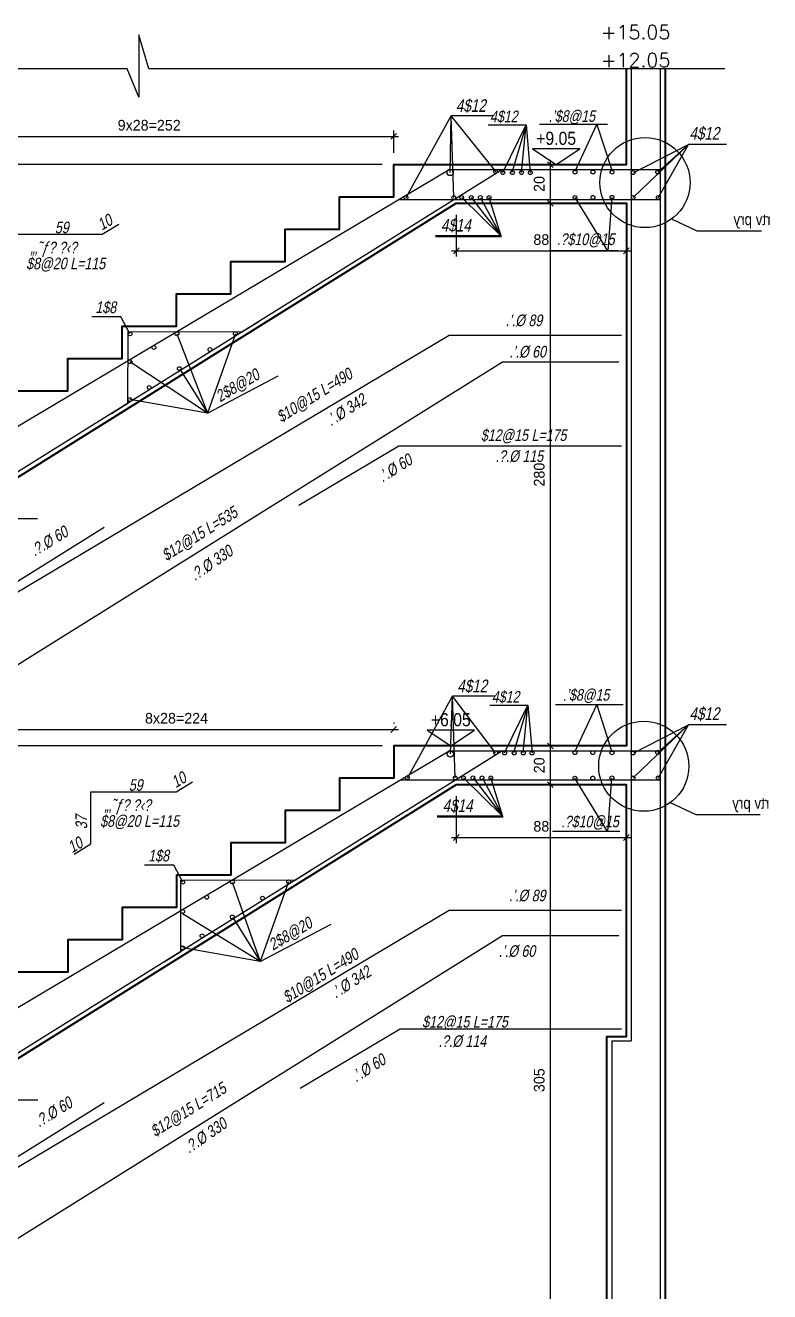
# Model space of a CAD drawing. Header units: inches. Extents: x -5298 to 11252, y 8210 to 22495.
# Drawn here: x 7708 to 8092, y 15930 to 16583 of the extents above; entities that cross this region are included whole.
import ezdxf
from ezdxf.enums import TextEntityAlignment as Align

# ---------------------------------------------------------------- set-up
doc = ezdxf.new("R2010")
doc.units = ezdxf.units.IN
doc.header["$LTSCALE"] = 11
doc.header["$MEASUREMENT"] = 0
doc.layers.get('Defpoints').update_dxf_attribs({"color": 40})
for name, color, linetype in [('BAR', 6, 'Continuous'), ('break', 1, 'Continuous'), ('C-TEXT3', 3, 'Continuous'), ('dim', 3, 'Continuous'), ('dim-50-v', 2, 'Continuous'), ('DIM_50', 3, 'Continuous'), ('iron-txt', 3, 'Continuous'), ('IRON6', 6, 'Continuous'), ('otm', 3, 'Continuous'), ('otm-text', 1, 'Continuous'), ('P-lines', 3, 'Continuous'), ('STAM', 1, 'Continuous'), ('TEXT3', 3, 'Continuous')]:
    doc.layers.add(name, color=color, linetype=linetype)
doc.layers.add('W', color=1, linetype='Continuous', lineweight=50)
doc.layers.add('W-Conc', color=3, linetype='Continuous', lineweight=40)
doc.styles.add('danmm', font='danmm.shx', dxfattribs={"width": 0.9})
doc.styles.add('HEBREW', font='hebtxt-weld.shx', dxfattribs={"width": 0.8, "oblique": 12})
doc.styles.add('HEBTXT', font='hebtxt-weld.shx')
doc.styles.add('ROMANS', font='romans')
doc.styles.add('tecno', font='techno_m')
doc.dimstyles.new('25', dxfattribs={"dimtxt": 5.5, "dimasz": 3, "dimexe": 3, "dimexo": 6, "dimgap": 3, "dimtad": 1, "dimdec": 0, "dimrnd": 0.5, "dimdsep": 46, "dimtxsty": 'HEBTXT', "dimblk1": 'OBLIQUE', "dimblk2": 'OBLIQUE', "dimsah": 1, "dimcen": 1, "dimdle": 2.5, "dimclre": 9, "dimclrt": 3, "dimadec": 0, "dimazin": 0, "dimtfac": 1, "dimtdec": 0, "dimtix": 1, "dimtmove": 2, "dimatfit": 3, "dimldrblk": 'OBLIQUE', "dimfxl": 1, "dimtolj": 1, "dimarcsym": 0})

# ---------------------------------------------------------------- blocks, each defined once
blk = doc.blocks.new('_OBLIQUE')
at = {"color": 0, "linetype": 'ByBlock'}
blk.add_line((-0.5, -0.5), (0.5, 0.5), dxfattribs=at)
blk = doc.blocks.new('*D997')
at = {"layer": 'Defpoints', "color": 0, "ltscale": 5, "transparency": 16777216}
for p in [(7974.44, 16191.5, -0.31), (7979.14, 16191.5), (7978.61, 15886.47, -0.31)]:
    blk.add_point(p, dxfattribs=at)
at = {"layer": 'dim-50-v', "color": 0, "lineweight": -2, "ltscale": 5, "transparency": 16777216}
blk.add_line((7979.14, 15883.97), (7979.14, 16194), dxfattribs=at)
at = {"layer": 'dim-50-v', "color": 9, "lineweight": -2, "ltscale": 5, "transparency": 16777216}
for p, q in [((7980.44, 16191.5), (7982.14, 16191.5)), ((7984.61, 15886.47), (7982.14, 15886.47))]:
    blk.add_line(p, q, dxfattribs=at)
at = {"layer": 'dim-50-v', "color": 0, "lineweight": -2, "ltscale": 5, "transparency": 16777216, "xscale": 3, "yscale": 3, "zscale": 3}
for p, rotation in [((7979.14, 16191.5), 90), ((7979.14, 15886.47), 270)]:
    blk.add_blockref('_OBLIQUE', p, dxfattribs=dict(at, rotation=rotation))
at = {"layer": 'dim-50-v', "color": 3, "ltscale": 5, "transparency": 16777216, "insert": (7973.39, 16038.99), "char_height": 5.5, "attachment_point": 5, "rotation": 90, "style": 'HEBTXT'}
blk.add_mtext('\\A1;305', dxfattribs=at)
blk = doc.blocks.new('*D998')
at = {"layer": 'Defpoints', "color": 0, "ltscale": 5, "transparency": 16777216}
for p in [(7979.14, 16211.5), (7982.38, 16211.5, -0.31), (7974.44, 16191.5, -0.31)]:
    blk.add_point(p, dxfattribs=at)
at = {"layer": 'dim-50-v', "color": 0, "lineweight": -2, "ltscale": 5, "transparency": 16777216}
blk.add_line((7979.14, 16189), (7979.14, 16214), dxfattribs=at)
at = {"layer": 'dim-50-v', "color": 9, "lineweight": -2, "ltscale": 5, "transparency": 16777216}
for p, q in [((7976.38, 16211.5), (7976.14, 16211.5)), ((7980.44, 16191.5), (7982.14, 16191.5))]:
    blk.add_line(p, q, dxfattribs=at)
at = {"layer": 'dim-50-v', "color": 0, "lineweight": -2, "ltscale": 5, "transparency": 16777216, "xscale": 3, "yscale": 3, "zscale": 3}
for p, rotation in [((7979.14, 16211.5), 90), ((7979.14, 16191.5), 270)]:
    blk.add_blockref('_OBLIQUE', p, dxfattribs=dict(at, rotation=rotation))
at = {"layer": 'dim-50-v', "color": 3, "ltscale": 5, "transparency": 16777216, "insert": (7973.39, 16201.5), "char_height": 5.5, "attachment_point": 5, "rotation": 90, "style": 'HEBTXT'}
blk.add_mtext('\\A1;20', dxfattribs=at)
blk = doc.blocks.new('*D999')
at = {"layer": 'Defpoints', "color": 0, "ltscale": 5, "transparency": 16777216}
for p in [(7974.44, 16491.5, -0.31), (7979.14, 16491.5), (7982.38, 16211.5, -0.31)]:
    blk.add_point(p, dxfattribs=at)
at = {"layer": 'dim-50-v', "color": 0, "lineweight": -2, "ltscale": 5, "transparency": 16777216}
blk.add_line((7979.14, 16209), (7979.14, 16494), dxfattribs=at)
at = {"layer": 'dim-50-v', "color": 9, "lineweight": -2, "ltscale": 5, "transparency": 16777216}
for p, q in [((7980.44, 16491.5), (7982.14, 16491.5)), ((7976.38, 16211.5), (7976.14, 16211.5))]:
    blk.add_line(p, q, dxfattribs=at)
at = {"layer": 'dim-50-v', "color": 0, "lineweight": -2, "ltscale": 5, "transparency": 16777216, "xscale": 3, "yscale": 3, "zscale": 3}
for p, rotation in [((7979.14, 16491.5), 90), ((7979.14, 16211.5), 270)]:
    blk.add_blockref('_OBLIQUE', p, dxfattribs=dict(at, rotation=rotation))
at = {"layer": 'dim-50-v', "color": 3, "ltscale": 5, "transparency": 16777216, "insert": (7973.39, 16351.5), "char_height": 5.5, "attachment_point": 5, "rotation": 90, "style": 'HEBTXT'}
blk.add_mtext('\\A1;280', dxfattribs=at)
blk = doc.blocks.new('*D1000')
at = {"layer": 'Defpoints', "color": 0, "ltscale": 5, "transparency": 16777216}
for p in [(7978.85, 16511.5, -0.31), (7979.14, 16511.5), (7974.44, 16491.5, -0.31)]:
    blk.add_point(p, dxfattribs=at)
at = {"layer": 'dim-50-v', "color": 0, "lineweight": -2, "ltscale": 5, "transparency": 16777216}
blk.add_line((7979.14, 16489), (7979.14, 16514), dxfattribs=at)
at = {"layer": 'dim-50-v', "color": 9, "lineweight": -2, "ltscale": 5, "transparency": 16777216}
for p, q in [((7984.85, 16511.5), (7982.14, 16511.5)), ((7980.44, 16491.5), (7982.14, 16491.5))]:
    blk.add_line(p, q, dxfattribs=at)
at = {"layer": 'dim-50-v', "color": 0, "lineweight": -2, "ltscale": 5, "transparency": 16777216, "xscale": 3, "yscale": 3, "zscale": 3}
for p, rotation in [((7979.14, 16511.5), 90), ((7979.14, 16491.5), 270)]:
    blk.add_blockref('_OBLIQUE', p, dxfattribs=dict(at, rotation=rotation))
at = {"layer": 'dim-50-v', "color": 3, "ltscale": 5, "transparency": 16777216, "insert": (7973.39, 16501.5), "char_height": 5.5, "attachment_point": 5, "rotation": 90, "style": 'HEBTXT'}
blk.add_mtext('\\A1;20', dxfattribs=at)
blk = doc.blocks.new('MF1')
blk.add_lwpolyline([(30, 20), (0, 0), (-30, 20)], close=True)
at = {"style": 'ROMANS'}
blk.add_attdef('0', text='', height=6, dxfattribs=at).set_placement((0, 25), align=Align.CENTER)
blk = doc.blocks.new('*D964')
at = {"layer": 'Defpoints', "color": 0, "ltscale": 5, "transparency": 16777216}
for p in [(7898.3, 16220), (7898.3, 16217.6, -0.31), (7674.3, 16084.24, -0.31)]:
    blk.add_point(p, dxfattribs=at)
at = {"layer": 'dim-50-v', "color": 0, "lineweight": -2, "ltscale": 5, "transparency": 16777216}
blk.add_line((7671.8, 16220), (7900.8, 16220), dxfattribs=at)
at = {"layer": 'dim-50-v', "color": 9, "lineweight": -2, "ltscale": 5, "transparency": 16777216}
for p, q in [((7674.3, 16090.24), (7674.3, 16223)), ((7898.3, 16223.6), (7898.3, 16223))]:
    blk.add_line(p, q, dxfattribs=at)
at = {"layer": 'dim-50-v', "color": 0, "lineweight": -2, "ltscale": 5, "transparency": 16777216, "xscale": 3, "yscale": 3, "zscale": 3, "rotation": 180}
blk.add_blockref('_OBLIQUE', (7674.3, 16220), dxfattribs=at)
at = {"layer": 'dim-50-v', "color": 0, "lineweight": -2, "ltscale": 5, "transparency": 16777216, "xscale": 3, "yscale": 3, "zscale": 3}
blk.add_blockref('_OBLIQUE', (7898.3, 16220), dxfattribs=at)
at = {"layer": 'dim-50-v', "color": 3, "ltscale": 5, "transparency": 16777216, "insert": (7786.3, 16225.75), "char_height": 5.5, "attachment_point": 5, "style": 'HEBTXT'}
blk.add_mtext('\\A1;8x28=224', dxfattribs=at)
blk = doc.blocks.new('*D1013')
at = {"layer": 'Defpoints', "color": 0, "ltscale": 5, "transparency": 16777216}
for p in [(7898.3, 16526.03), (7898.3, 16511.5, -0.31), (7646.14, 16351.53, -0.31)]:
    blk.add_point(p, dxfattribs=at)
at = {"layer": 'dim-50-v', "color": 9, "lineweight": -2, "ltscale": 5, "transparency": 16777216}
for p, q in [((7646.14, 16357.53), (7646.14, 16529.03)), ((7898.3, 16517.5), (7898.3, 16529.03))]:
    blk.add_line(p, q, dxfattribs=at)
at = {"layer": 'dim-50-v', "color": 0, "lineweight": -2, "ltscale": 5, "transparency": 16777216}
blk.add_line((7643.64, 16526.03), (7900.8, 16526.03), dxfattribs=at)
at = {"layer": 'dim-50-v', "color": 0, "lineweight": -2, "ltscale": 5, "transparency": 16777216, "xscale": 3, "yscale": 3, "zscale": 3, "rotation": 180}
blk.add_blockref('_OBLIQUE', (7646.14, 16526.03), dxfattribs=at)
at = {"layer": 'dim-50-v', "color": 0, "lineweight": -2, "ltscale": 5, "transparency": 16777216, "xscale": 3, "yscale": 3, "zscale": 3}
blk.add_blockref('_OBLIQUE', (7898.3, 16526.03), dxfattribs=at)
at = {"layer": 'dim-50-v', "color": 3, "ltscale": 5, "transparency": 16777216, "insert": (7772.22, 16531.78), "char_height": 5.5, "attachment_point": 5, "style": 'HEBTXT'}
blk.add_mtext('\\A1;9x28=252', dxfattribs=at)
blk = doc.blocks.new('*D1016')
at = {"layer": 'Defpoints', "color": 0, "ltscale": 5, "transparency": 16777216}
for p in [(7898.3, 16211.5, -0.31), (7646.43, 16061.47), (7674.3, 16061.47, -0.31)]:
    blk.add_point(p, dxfattribs=at)
at = {"layer": 'dim-50-v', "color": 0, "lineweight": -2, "ltscale": 5, "transparency": 16777216}
blk.add_line((7646.43, 16214), (7646.43, 16058.97), dxfattribs=at)
at = {"layer": 'dim-50-v', "color": 9, "lineweight": -2, "ltscale": 5, "transparency": 16777216}
for p, q in [((7892.3, 16211.5), (7643.43, 16211.5)), ((7668.3, 16061.47), (7643.43, 16061.47))]:
    blk.add_line(p, q, dxfattribs=at)
at = {"layer": 'dim-50-v', "color": 0, "lineweight": -2, "ltscale": 5, "transparency": 16777216, "xscale": 3, "yscale": 3, "zscale": 3}
for p, rotation in [((7646.43, 16211.5), 90), ((7646.43, 16061.47), 270)]:
    blk.add_blockref('_OBLIQUE', p, dxfattribs=dict(at, rotation=rotation))
at = {"layer": 'dim-50-v', "color": 3, "ltscale": 5, "transparency": 16777216, "insert": (7640.68, 16136.49), "char_height": 5.5, "width": 43.0257, "attachment_point": 5, "rotation": 90, "style": 'HEBTXT'}
blk.add_mtext('\\A1;9x17=153', dxfattribs=at)
blk = doc.blocks.new('*D970')
at = {"layer": 'Defpoints', "color": 0, "ltscale": 5, "transparency": 16777216}
for p in [(7898.3, 16511.5, -0.31), (7635.67, 16361.47), (7646.14, 16361.47, -0.31)]:
    blk.add_point(p, dxfattribs=at)
at = {"layer": 'dim-50-v', "color": 0, "lineweight": -2, "ltscale": 5, "transparency": 16777216}
blk.add_line((7635.67, 16514), (7635.67, 16358.97), dxfattribs=at)
at = {"layer": 'dim-50-v', "color": 9, "lineweight": -2, "ltscale": 5, "transparency": 16777216}
for p, q in [((7892.3, 16511.5), (7632.67, 16511.5)), ((7640.14, 16361.47), (7632.67, 16361.47))]:
    blk.add_line(p, q, dxfattribs=at)
at = {"layer": 'dim-50-v', "color": 0, "lineweight": -2, "ltscale": 5, "transparency": 16777216, "xscale": 3, "yscale": 3, "zscale": 3}
for p, rotation in [((7635.67, 16511.5), 90), ((7635.67, 16361.47), 270)]:
    blk.add_blockref('_OBLIQUE', p, dxfattribs=dict(at, rotation=rotation))
at = {"layer": 'dim-50-v', "color": 3, "ltscale": 5, "transparency": 16777216, "insert": (7629.92, 16436.49), "char_height": 5.5, "attachment_point": 5, "rotation": 90, "style": 'HEBTXT'}
blk.add_mtext('\\A1;9x17=153', dxfattribs=at)
blk = doc.blocks.new('*D981')
at = {"layer": 'Defpoints', "color": 0, "ltscale": 5, "transparency": 16777216}
for p in [(7930.58, 16491.5, 0.01), (8018.3, 16491.5, 0.01), (8018.3, 16467)]:
    blk.add_point(p, dxfattribs=at)
at = {"layer": 'dim-50-v', "color": 9, "lineweight": -2, "ltscale": 5, "transparency": 16777216}
for p, q in [((7930.58, 16485.5), (7930.58, 16464)), ((8018.3, 16485.5), (8018.3, 16464))]:
    blk.add_line(p, q, dxfattribs=at)
at = {"layer": 'dim-50-v', "color": 0, "lineweight": -2, "ltscale": 5, "transparency": 16777216}
blk.add_line((7928.08, 16467), (8020.8, 16467), dxfattribs=at)
at = {"layer": 'dim-50-v', "color": 0, "lineweight": -2, "ltscale": 5, "transparency": 16777216, "xscale": 3, "yscale": 3, "zscale": 3, "rotation": 180}
blk.add_blockref('_OBLIQUE', (7930.58, 16467), dxfattribs=at)
at = {"layer": 'dim-50-v', "color": 0, "lineweight": -2, "ltscale": 5, "transparency": 16777216, "xscale": 3, "yscale": 3, "zscale": 3}
blk.add_blockref('_OBLIQUE', (8018.3, 16467), dxfattribs=at)
at = {"layer": 'dim-50-v', "color": 3, "ltscale": 5, "transparency": 16777216, "insert": (7974.44, 16472.75), "char_height": 5.5, "attachment_point": 5, "style": 'HEBTXT'}
blk.add_mtext('\\A1;88', dxfattribs=at)
blk = doc.blocks.new('*D983')
at = {"layer": 'Defpoints', "color": 0, "ltscale": 5, "transparency": 16777216}
for p in [(7930.58, 16191.5, 0.01), (8018.3, 16191.5, 0.01), (8018.3, 16164.23)]:
    blk.add_point(p, dxfattribs=at)
at = {"layer": 'dim-50-v', "color": 9, "lineweight": -2, "ltscale": 5, "transparency": 16777216}
for p, q in [((7930.58, 16185.5), (7930.58, 16161.23)), ((8018.3, 16185.5), (8018.3, 16161.23))]:
    blk.add_line(p, q, dxfattribs=at)
at = {"layer": 'dim-50-v', "color": 0, "lineweight": -2, "ltscale": 5, "transparency": 16777216}
blk.add_line((7928.08, 16164.23), (8020.8, 16164.23), dxfattribs=at)
at = {"layer": 'dim-50-v', "color": 0, "lineweight": -2, "ltscale": 5, "transparency": 16777216, "xscale": 3, "yscale": 3, "zscale": 3, "rotation": 180}
blk.add_blockref('_OBLIQUE', (7930.58, 16164.23), dxfattribs=at)
at = {"layer": 'dim-50-v', "color": 0, "lineweight": -2, "ltscale": 5, "transparency": 16777216, "xscale": 3, "yscale": 3, "zscale": 3}
blk.add_blockref('_OBLIQUE', (8018.3, 16164.23), dxfattribs=at)
at = {"layer": 'dim-50-v', "color": 3, "ltscale": 5, "transparency": 16777216, "insert": (7974.44, 16169.98), "char_height": 5.5, "attachment_point": 5, "style": 'HEBTXT'}
blk.add_mtext('\\A1;88', dxfattribs=at)

msp = doc.modelspace()

# ---------------------------------------------------------------- linework, layer by layer
at = {"color": 2, "elevation": 0}
for points in [[(8041.62, 16483.45), (8054.7, 16477.25), (8087.94, 16477.25)], [(8040.98, 16182.25), (8054.05, 16176.05), (8087.3, 16176.05)]]:
    msp.add_lwpolyline(points, dxfattribs=at)
at = {"color": 2}
for centre in [(8027.92, 16502.23, 0.01), (8027.28, 16201.03, 0.01)]:
    msp.add_circle(centre, 23.25, dxfattribs=at)
at = {"layer": 'BAR', "linetype": 'Continuous'}
for p, q in [((8020.8, 16560.98, -0.3), (8020.8, 16059.28, -0.3)), ((8035.82, 16560.98, -0.18), (8035.82, 15090.97, -0.18)), ((8010.78, 16059.27, -0.16), (8010.78, 15868.97, -0.16))]:
    msp.add_line(p, q, dxfattribs=at)
for points, elevation in [([(7633.03, 16334), (7926.98, 16509.01)], -0.21), ([(7954.34, 16509.01), (7674.03, 16333.97)], -0.13), ([(7926.98, 16509.01), (8035.82, 16509.01)], -0.19), ([(7900.94, 16493.5), (8035.82, 16493.5)], -0.14), ([(7695.41, 16443.39), (7703.97, 16448.61), (7703.97, 16475.53), (7748.04, 16475.53), (7756.49, 16480.69)], -0.31), ([(7752.69, 16383.08), (7761.19, 16388.39), (7761.3, 16425.18), (7820.35, 16425.34), (7828.68, 16430.54)], -0.45), ([(7632.89, 16033.97), (7926.89, 16209)], 0.08), ([(7954.35, 16209), (7674.04, 16033.97)], -0.1), ([(7926.89, 16209), (8035.82, 16209)], -0.3), ([(7901.69, 16194), (8035.82, 16194)], -0.3), ([(7733.53, 16155.67), (7742.09, 16160.89), (7742.09, 16187.81), (7786.16, 16187.81), (7794.61, 16192.97)], -0.31), ([(7779.96, 16100.11), (7788.46, 16105.41), (7788.57, 16142.2), (7847.64, 16142.37), (7855.94, 16147.55)], -0.41), ([(8010.78, 16059.27), (8020.8, 16059.28)], 0.89)]:
    msp.add_lwpolyline(points, dxfattribs=dict(at, elevation=elevation))
at = {"layer": 'BAR'}
for points, elevation in [([(8015.82, 16423.28), (7926.98, 16423.28), (7633.03, 16248.27), (7573.03, 16248.29)], -0.24), ([(7530.8, 16234.67), (7674.03, 16234.58), (7954.34, 16409.62), (8014.34, 16409.62)], 0.01), ([(8015.82, 16366.25), (7900.94, 16366.25), (7849.39, 16335.56)], -0.24), ([(7530.81, 16292.56), (7698.13, 16292.52), (7749.02, 16324.3)], -0.3), ([(8015.82, 16126.56), (7926.89, 16126.56), (7632.89, 15951.53), (7572.89, 15951.53)], -0.24), ([(7350.77, 15938.55), (7674.04, 15938.55), (7954.35, 16113.58), (8014.35, 16113.58)], 0.01), ([(8015.82, 16065.41), (7901.67, 16065.41), (7850.12, 16034.72)], -0.24), ([(7350.77, 15995.73), (7698.06, 15995.73), (7748.96, 16027.51)], 0.01)]:
    msp.add_lwpolyline(points, dxfattribs=dict(at, elevation=elevation))
at = {"layer": 'break', "elevation": -0.3}
msp.add_lwpolyline([(8069.01, 16560.98), (7772.08, 16560.98), (7766.9, 16578.4), (7766.9, 16546.3), (7760.78, 16560.98), (7495.02, 16560.98)], dxfattribs=at)
at = {"layer": 'dim', "ltscale": 5, "elevation": -0.19}
msp.add_lwpolyline([(7898.17, 16509.01), (7898.3, 16509.01)], dxfattribs=at)
at = {"layer": 'IRON6'}
for centre, radius in [((7927.44, 16507.4, -0.19), 1.62), ((7950.82, 16507.95, -0.13), 1), ((7954.62, 16507.36, -0.13), 1), ((7959.53, 16507.36, -0.13), 1), ((7964.23, 16507.36, -0.13), 1), ((7968.75, 16507.36, -0.13), 1), ((7991.84, 16507.66, -0.03), 1), ((8001.04, 16507.68, -0.03), 1), ((8010.92, 16507.61, -0.03), 1), ((8021.77, 16507.36, 0.17), 1), ((8034.49, 16507.64, -0.14), 1), ((7904.68, 16494.49, -0.14), 1), ((7929.32, 16494.49, -0.14), 1), ((7933.39, 16494.5, -0.14), 1), ((7938.31, 16494.5, -0.14), 1), ((7943, 16494.5, -0.14), 1), ((7947.52, 16494.51, -0.14), 1), ((7991.84, 16494.5, -0.14), 1), ((8001.04, 16494.56, -0.14), 1), ((8010.92, 16494.62, -0.14), 1), ((8021.79, 16494.5, -0.14), 1), ((8034.76, 16494.5, -0.14), 1), ((7762.3, 16424.15, -0.44), 1), ((7786.5, 16424.2, -0.21), 1), ((7816.68, 16424.23, -0.31), 1), ((7774.64, 16417.11, -0.45), 1), ((7803.54, 16416.02, -0.13), 1), ((7762.25, 16409.74, -0.45), 1), ((7787.81, 16406.2, -0.13), 1), ((7772.22, 16396.47, -0.13), 1), ((7762.22, 16390.22, -0.13), 1), ((7927.54, 16207.38, -0.59), 1.62), ((7950.87, 16207.99, -0.31), 1), ((7955.52, 16207.86, -0.3), 1), ((7960.44, 16207.85, -0.3), 1), ((7965.14, 16207.85, -0.3), 1), ((7969.65, 16207.86, -0.3), 1), ((7991.78, 16208.02, -0.19), 1), ((8000.98, 16208.04, -0.19), 1), ((8010.85, 16207.98, -0.19), 1), ((8021.77, 16207.86, 0.01), 1), ((8034.49, 16208.14, -0.3), 1), ((7905.39, 16195, -0.3), 1), ((7930.03, 16194.99, -0.3), 1), ((7934.3, 16195, -0.3), 1), ((7939.22, 16195, -0.3), 1), ((7943.91, 16195, -0.3), 1), ((7948.43, 16195.01, -0.3), 1), ((7991.78, 16194.86, -0.3), 1), ((8000.98, 16194.92, -0.3), 1), ((8010.85, 16194.98, -0.3), 1), ((8021.79, 16195, -0.3), 1), ((8034.76, 16195, -0.3), 1), ((7789.57, 16141.17, -0.41), 1), ((7815.14, 16141.28, -0.31), 1), ((7844.1, 16141.34, -0.1), 1), ((7801.92, 16133.41, -0.41), 1), ((7830.64, 16132.94, -0.1), 1), ((7789.52, 16126.03, -0.41), 1), ((7815.08, 16123.22, -0.1), 1), ((7799.49, 16113.49, -0.1), 1), ((7789.49, 16107.24, -0.1), 1)]:
    msp.add_circle(centre, radius, dxfattribs=at)
at = {"layer": 'STAM'}
for p, q in [((7904.68, 16494.49, -0.14), (7927.95, 16536.68, -0.14)), ((7927.44, 16507.4, -0.19), (7927.95, 16536.68, -0.14)), ((7951.08, 16507.83, -0.14), (7927.95, 16536.68, -0.14)), ((7949.65, 16536.68, -0.14), (7927.95, 16536.68, -0.14)), ((7929.32, 16494.49, -0.14), (7927.95, 16536.68, -0.14)), ((8008.59, 16532.26, -0.22), (7973.57, 16532.26, -0.22)), ((8021.79, 16494.5, -0.14), (8050.34, 16521.8, -0.14)), ((8022.2, 16507.35, 0.17), (8050.34, 16521.8, -0.14)), ((8034.49, 16507.64, -0.14), (8050.34, 16521.8, -0.14)), ((8034.66, 16494.34, -0.14), (8050.34, 16521.8, -0.14)), ((8069.93, 16521.8, -0.14), (8050.34, 16521.8, -0.14)), ((8013.98, 16467, -0.31), (7979.12, 16467, -0.31)), ((7816.68, 16424.23, -0.31), (7802.22, 16383.21, -0.13)), ((7802.22, 16383.21, -0.13), (7762.25, 16409.74, -0.45)), ((7788.01, 16405.88, -0.13), (7802.22, 16383.21, -0.13)), ((7714.63, 16328.76, -0.3), (7688.84, 16328.76, -0.3)), ((7905.38, 16194.93, -0.3), (7928.66, 16237.11, -0.3)), ((7927.54, 16207.38, -0.59), (7928.66, 16237.11, -0.3)), ((7950.87, 16207.99, -0.31), (7928.66, 16237.18, -0.3)), ((7950.36, 16237.18, -0.3), (7928.66, 16237.18, -0.3)), ((7930.03, 16194.99, -0.3), (7928.66, 16237.18, -0.3)), ((8016.73, 16232.62, -0.3), (7981.71, 16232.62, -0.3)), ((8021.79, 16195, -0.3), (8050.34, 16222.3, -0.31)), ((8022.2, 16207.85, 0.01), (8050.34, 16222.3, -0.31)), ((8034.49, 16208.14, -0.3), (8050.34, 16222.3, -0.31)), ((8034.66, 16194.84, -0.31), (8050.34, 16222.3, -0.31)), ((8069.93, 16222.3, -0.31), (8050.34, 16222.3, -0.31)), ((8015.01, 16167.36, -0.39), (7980.15, 16167.36, -0.39)), ((7844.1, 16141.34, -0.1), (7829.48, 16100.23, -0.1)), ((7829.48, 16100.23, -0.1), (7789.37, 16124.78, -0.1)), ((7815.28, 16122.9, -0.1), (7829.48, 16100.23, -0.1)), ((7714.71, 16028.76, -0.3), (7688.92, 16028.76, -0.3))]:
    msp.add_line(p, q, dxfattribs=at)
at = {"layer": 'STAM', "ltscale": 50}
for p, q in [((7991.84, 16508.15, -0.14), (8003.16, 16532.26, -0.14)), ((8003.16, 16532.26, -0.14), (8010.92, 16508.1, -0.14)), ((8008.71, 16467, -0.23), (7991.84, 16494.45, -0.14)), ((8010.76, 16494.49, -0.14), (8008.71, 16467, -0.23)), ((7991.78, 16208.51, -0.3), (8003.1, 16232.62, -0.3)), ((8003.1, 16232.62, -0.3), (8010.85, 16208.46, -0.3)), ((8008.65, 16167.36, -0.39), (7991.78, 16194.81, -0.3)), ((8010.7, 16194.85, -0.3), (8008.65, 16167.36, -0.39))]:
    msp.add_line(p, q, dxfattribs=at)
at = {"layer": 'STAM', "linetype": 'Continuous'}
for points, elevation in [([(7946.98, 16532.01), (7966.64, 16532.01)], -58220.47), ([(7954.62, 16507.36), (7966.64, 16532.01), (7968.75, 16507.36)], -0.16), ([(7964.23, 16507.36), (7966.64, 16532.01), (7959.2, 16507.36)], -0.16), ([(7933.39, 16494.5), (7953.77, 16474.49), (7947.52, 16494.51)], -0.16), ([(7933.39, 16494.5), (7953.77, 16474.49), (7947.52, 16494.51)], -0.16), ([(7938.31, 16494.5), (7953.77, 16474.49), (7947.52, 16494.51)], -0.16), ([(7943.13, 16494.42), (7953.77, 16474.49), (7947.52, 16494.51)], -0.16), ([(7762.3, 16424.15), (7757.61, 16432.98), (7742.57, 16432.98)], -0.44), ([(7786.5, 16424.2), (7802.22, 16383.21), (7838.78, 16402.51)], -0.13), ([(7802.22, 16383.21), (7762.22, 16390.22)], -0.13), ([(7947.89, 16232.51), (7967.55, 16232.51)], -58220.64), ([(7955.52, 16207.86), (7967.55, 16232.51), (7969.65, 16207.86)], -0.32), ([(7965.14, 16207.85), (7967.55, 16232.51), (7960.11, 16207.85)], -0.32), ([(7934.3, 16195), (7954.67, 16174.99), (7948.43, 16195.01)], -0.32), ([(7934.3, 16195), (7954.67, 16174.99), (7948.43, 16195.01)], -0.32), ([(7939.22, 16195), (7954.67, 16174.99), (7948.43, 16195.01)], -0.32), ([(7944.04, 16194.92), (7954.67, 16174.99), (7948.43, 16195.01)], -0.32), ([(7789.57, 16141.17), (7784.88, 16150), (7769.83, 16150)], -0.41), ([(7815.08, 16141.2), (7829.48, 16100.23), (7866.04, 16119.53)], -0.1), ([(7829.48, 16100.23), (7789.49, 16107.24)], -0.1)]:
    msp.add_lwpolyline(points, dxfattribs=dict(at, elevation=elevation))
at = {"layer": 'W', "ltscale": 5}
for points, elevation in [([(7953.77, 16474.49), (7919.87, 16474.49)], -0.16), ([(7954.67, 16174.99), (7920.78, 16174.99)], -0.32)]:
    msp.add_lwpolyline(points, dxfattribs=dict(at, elevation=elevation))
at = {"layer": 'W-Conc', "ltscale": 5, "elevation": -0.3}
for points in [[(7528.3, 16560.98), (7528.3, 16351.56), (7646.14, 16351.53), (7646.14, 16361.47), (7674.3, 16361.47), (7674.3, 16378.14), (7702.3, 16378.14), (7702.3, 16394.81), (7730.3, 16394.81), (7730.3, 16411.48), (7758.3, 16411.48), (7758.3, 16428.15), (7786.3, 16428.15), (7786.3, 16444.82), (7814.3, 16444.82), (7814.3, 16461.49), (7842.3, 16461.49), (7842.3, 16478.16), (7870.3, 16478.16), (7870.3, 16494.83), (7898.3, 16494.83), (7898.3, 16511.5), (8018.3, 16511.5), (8018.3, 16560.98)], [(8038.31, 16560.98), (8038.32, 15090.97)], [(7528.3, 16051.47), (7528.47, 16331.56), (7674.3, 16331.47), (7930.58, 16491.5), (8018.3, 16491.5), (8018.3, 16211.5), (7898.3, 16211.5), (7898.3, 16194.83), (7870.3, 16194.83), (7870.3, 16178.16), (7842.3, 16178.16), (7842.3, 16161.49), (7814.3, 16161.49), (7814.3, 16144.82), (7786.3, 16144.82), (7786.3, 16128.15), (7758.3, 16128.15), (7758.3, 16111.48), (7730.3, 16111.48), (7730.3, 16094.81), (7702.3, 16094.81), (7702.3, 16078.14), (7674.3, 16078.14), (7674.3, 16061.47)], [(8008.29, 15886.47), (8008.29, 16061.47), (8018.3, 16061.47), (8018.3, 16191.5), (7930.58, 16191.5), (7674.3, 16031.47), (7348.27, 16031.26), (7348.27, 15816.47)]]:
    msp.add_lwpolyline(points, dxfattribs=at)

# ---------------------------------------------------------------- block references
at = {"layer": 'P-lines', "color": 3}
ref = msp.add_blockref('MF1', (7982.09, 16511.5, -0.3), dxfattribs=dict(at, xscale=-0.4065600000089035, yscale=0.4065600000089035, zscale=0.4065600000089035))
ref.add_attrib('-3.25', '+9.05', dxfattribs={"layer": 'otm-text', "height": 6.75, "style": 'danmm', "width": 0.9}).set_placement((7982.09, 16521.67, -0.3), align=Align.CENTER)
ref = msp.add_blockref('MF1', (7927.76, 16211.5, -0.3), dxfattribs=dict(at, xscale=-0.4065600000089035, yscale=0.4065600000089035, zscale=0.4065600000089035))
ref.add_attrib('-3.25', '+6.05', dxfattribs={"layer": 'otm-text', "height": 6.75, "style": 'danmm', "width": 0.9}).set_placement((7927.76, 16221.67, -0.3), align=Align.CENTER)

# ---------------------------------------------------------------- texts
at = {"layer": 'C-TEXT3', "style": 'HEBREW', "oblique": 12, "width": 0.8}
for s, p in [('.’.%%129 89', (7974.92, 16428.11, -0.3)), ('.’.%%129 60', (7976.86, 16411.93, -0.3)), ('$12@15 L=175', (7987.4, 16368.85, -0.31)), ('.%%154.%%129 115', (7975.39, 16358.04, -0.31)), ('.’.%%129 89', (7976.63, 16131.32, -0.3)), ('.’.%%129 60', (7971.34, 16102.63, -0.31)), ('$12@15 L=175', (7957.16, 16066.15, -0.31)), ('.%%154.%%129 114', (7946.02, 16056.16, -0.31))]:
    msp.add_text(s, height=6, dxfattribs=at).set_placement(p, align=Align.RIGHT)
for s, rotation, p in [('$10@15 L=490', 32.19573, (7877.7, 16401.7, -0.31)), ('.’.%%129 342', 32.76186, (7884.79, 16388.53, -0.3)), ('.’.%%129 60', 32.19573, (7908.53, 16357.39, -0.31)), ('$12@15 L=535', 32.19573, (7818.46, 16330.27, -0.3)), ('.%%154.%%129 60', 31.68211, (7731.05, 16320.17, -0.36)), ('.%%154.%%129 330', 34.58301, (7816.03, 16310.46, -0.31)), ('$10@15 L=490', 32.19573, (7880.85, 16102.2, -0.31)), ('.’.%%129 342', 32.76186, (7887.29, 16093.21, -0.3)), ('.’.%%129 60', 32.19573, (7894.86, 16047.84, -0.31)), ('$12@15 L=715', 32.19573, (7812.65, 16033.06, -0.31)), ('.%%154.%%129 60', 31.68211, (7733.27, 16025.56, 0.01)), ('.%%154.%%129 330', 34.58301, (7812.99, 16015, -0.31))]:
    msp.add_text(s, height=6, rotation=rotation, dxfattribs=at).set_placement(p, align=Align.RIGHT)
at = {"layer": 'DIM_50', "style": 'tecno', "text_generation_flag": 2}
for p in [(8092.66, 16480.25, 0.01), (8092.01, 16179.05, 0.01)]:
    msp.add_text('rtv pry', height=6, dxfattribs=at).set_placement(p)
at = {"layer": 'iron-txt', "style": 'HEBREW', "oblique": 12, "width": 0.8}
for s, p in [('4$12', (7930.34, 16538.71, -0.14)), ('4$12', (8050.8, 16524.41, -0.14)), ('4$14', (7922.62, 16476.95, -55346.18)), ('4$12', (7931.05, 16239.21, -0.3)), ('4$12', (8050.8, 16224.91, -0.31)), ('4$14', (7923.52, 16177.45, -55346.34))]:
    msp.add_text(s, height=6.5, dxfattribs=at).set_placement(p)
at = {"layer": 'otm', "color": 1, "style": 'ROMANS'}
for s, p in [('+15.05', (8005.19, 16576.16, -0.31)), ('+12.05', (8005.19, 16561.74, -0.31))]:
    msp.add_text(s, height=7.2, dxfattribs=at).set_placement(p)
at = {"layer": 'TEXT3', "style": 'HEBREW', "oblique": 12, "width": 0.8}
for s, height, p in [('4$12', 6, (7947.94, 16533.36, -58220.48)), ('59', 6.02, (7723.57, 16476.03, -0.31)), ('„‚˜ƒ\x8e \x8c‹\x8c', 6.02, (7711.01, 16465.66, -0.31)), ('$8@20 L=115', 6.0201, (7708.79, 16457.46, -0.31)), ('1$8', 6.02, (7744.44, 16434.86, -0.44)), ('4$12', 6, (7948.85, 16233.85, -58220.64)), ('59', 6.02, (7761.68, 16188.31, -0.31)), ('„‚˜ƒ\x8e \x8c‹\x8c', 6.02, (7749.13, 16177.94, -0.31)), ('$8@20 L=115', 6.0201, (7746.91, 16169.74, -0.31)), ('1$8', 6.02, (7771.7, 16151.87, -0.41))]:
    msp.add_text(s, height=height, dxfattribs=at).set_placement(p)
for s, p in [('.’$8@15', (7990.16, 16536.15, -0.22)), ('.%%154$10@15', (7997.39, 16472.57, -154209.57)), ('.’$8@15', (7997.52, 16237.48, -0.31)), ('.%%154$10@15', (7999.58, 16172.1, -154209.49))]:
    msp.add_text(s, height=6, dxfattribs=at).set_placement(p, align=Align.MIDDLE)
for s, rotation, p in [('10', 30.48458, (7747.76, 16477.33, -0.31)), ('2$8@20', 30.76957, (7808.75, 16388.74, -0.13)), ('10', 30.48458, (7785.87, 16189.61, -0.31)), ('37', 90, (7740.22, 16168.57, -0.31)), ('10', 30.48458, (7732.44, 16156.02, -0.31)), ('2$8@20', 30.76957, (7836.01, 16105.76, -0.1))]:
    msp.add_text(s, height=6.02, rotation=rotation, dxfattribs=at).set_placement(p)

# ---------------------------------------------------------------- dimensions: what is measured, and where the dimension line sits
at = {"layer": 'dim-50-v', "ltscale": 5}
for base, p1, p2, text, picture, middle in [((7898.3, 16526.03, 0.01), (7646.14, 16351.53, -0.3), (7898.3, 16511.5, -0.3), '9x28=252', '*D1013', (7772.22, 16531.78, 0.01)), ((7898.3, 16220, 0.01), (7674.3, 16084.24, -0.3), (7898.3, 16217.6, -0.3), '8x28=224', '*D964', (7786.3, 16225.75, 0.01))]:
    dim = msp.add_linear_dim(base=base, p1=p1, p2=p2, text=text, dimstyle='25', dxfattribs=at)
    dim.commit()
    dim.dimension.update_dxf_attribs({"geometry": picture, "text_midpoint": middle})
for base, p1, p2, picture, middle in [((7635.67, 16361.47, 0.01), (7898.3, 16511.5, -0.3), (7646.14, 16361.47, -0.3), '*D970', (7629.92, 16436.49, 0.01)), ((7646.43, 16061.47, 0.01), (7898.3, 16211.5, -0.3), (7674.3, 16061.47, -0.3), '*D1016', (7640.68, 16136.49, 0.01))]:
    dim = msp.add_linear_dim(base=base, p1=p1, p2=p2, angle=90, text='9x17=153', dimstyle='25', dxfattribs=at)
    dim.commit()
    dim.dimension.update_dxf_attribs({"geometry": picture, "text_midpoint": middle})
for base, p1, p2, picture, middle in [((7979.14, 16511.5, 0.01), (7974.44, 16491.5, -0.3), (7978.85, 16511.5, -0.3), '*D1000', (7973.39, 16501.5, 0.01)), ((7979.14, 16491.5, 0.01), (7982.38, 16211.5, -0.3), (7974.44, 16491.5, -0.3), '*D999', (7973.39, 16351.5, 0.01)), ((7979.14, 16211.5, 0.01), (7974.44, 16191.5, -0.3), (7982.38, 16211.5, -0.3), '*D998', (7973.39, 16201.5, 0.01)), ((7979.14, 16191.5, 0.01), (7978.61, 15886.47, -0.3), (7974.44, 16191.5, -0.3), '*D997', (7973.39, 16038.99, 0.01))]:
    dim = msp.add_linear_dim(base=base, p1=p1, p2=p2, angle=90, dimstyle='25', dxfattribs=at)
    dim.commit()
    dim.dimension.update_dxf_attribs({"geometry": picture, "text_midpoint": middle})
for base, p1, p2, picture, middle in [((8018.3, 16467, -0.31), (7930.58, 16491.5, -0.3), (8018.3, 16491.5, -0.3), '*D981', (7974.44, 16472.75, -0.31)), ((8018.3, 16164.23, -0.31), (7930.58, 16191.5, -0.3), (8018.3, 16191.5, -0.3), '*D983', (7974.44, 16169.98, -0.31))]:
    dim = msp.add_linear_dim(base=base, p1=p1, p2=p2, dimstyle='25', dxfattribs=at)
    dim.commit()
    dim.dimension.update_dxf_attribs({"geometry": picture, "text_midpoint": middle})

doc.saveas('drawing.dxf')
